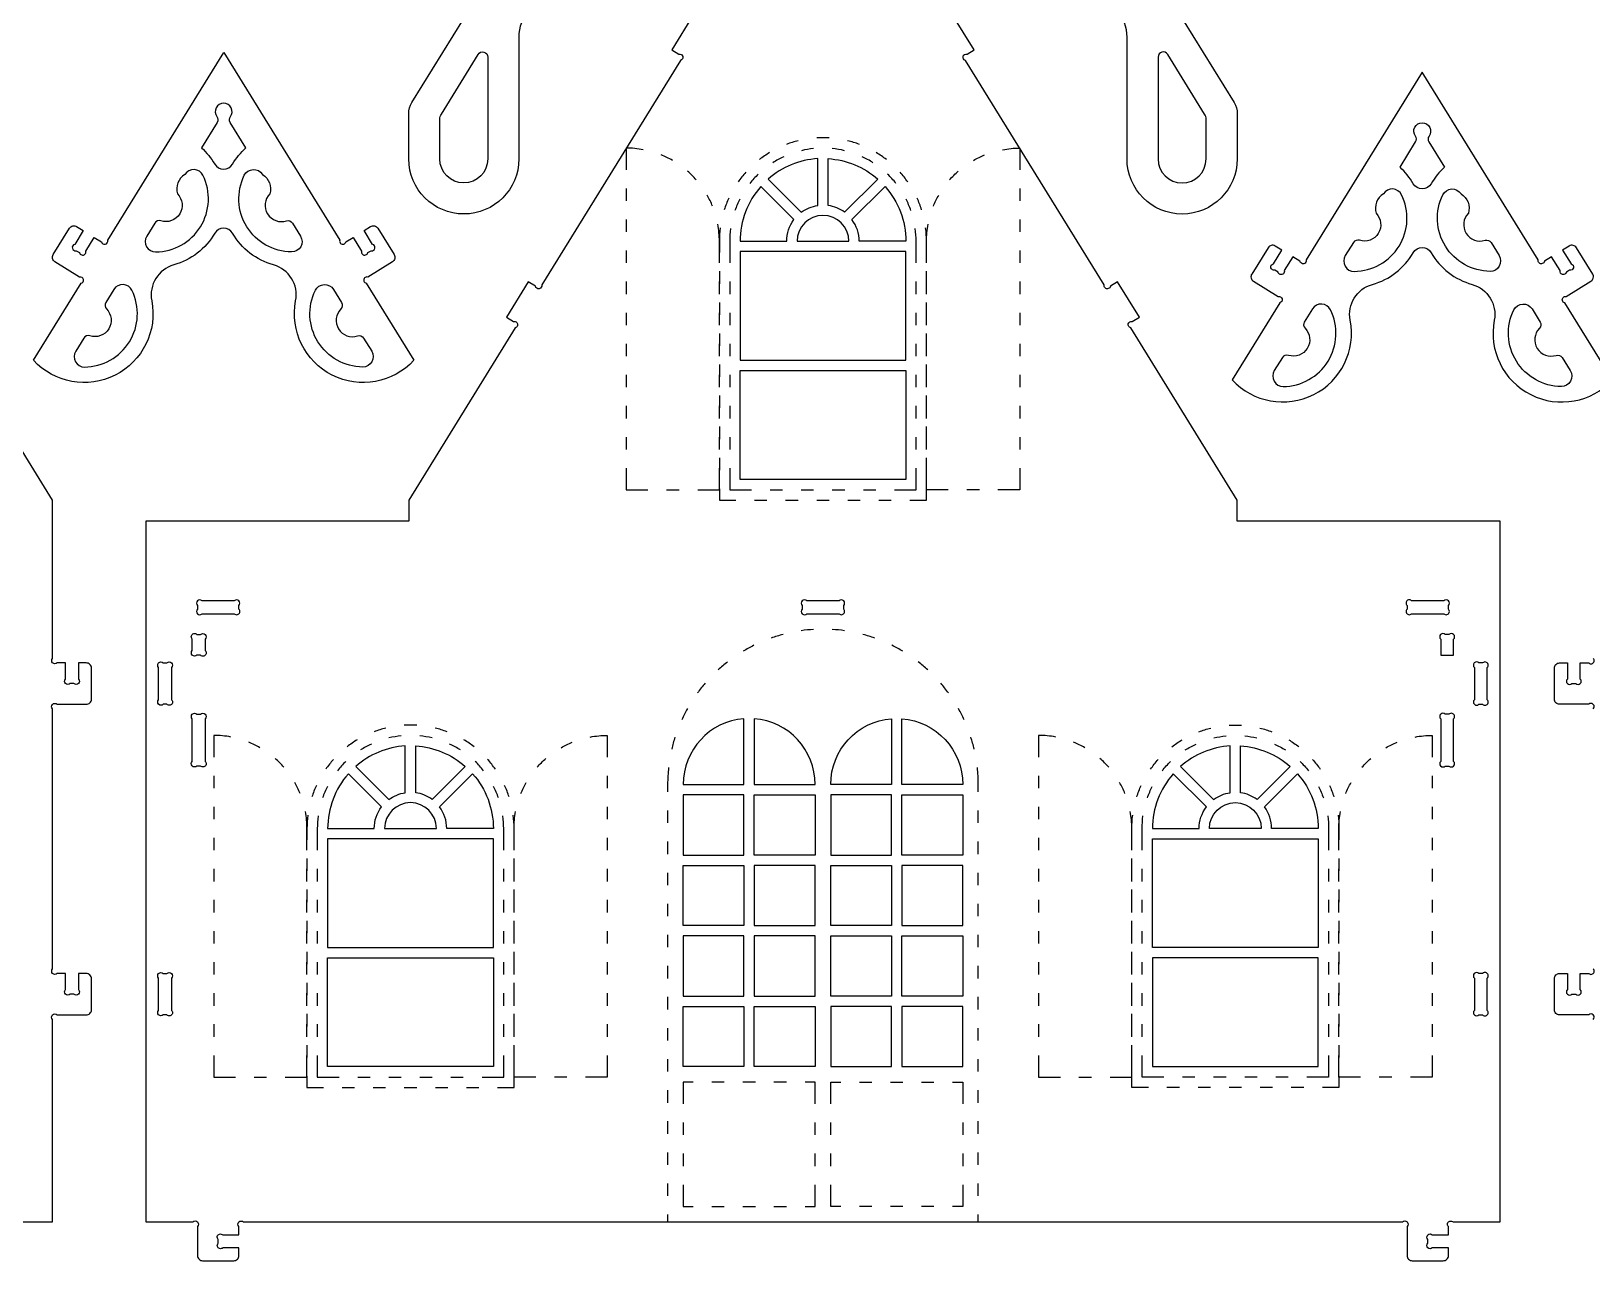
# Model space of a CAD drawing. Extents: x 3760.4 to 3807.8, y 1443.9 to 1474.5.
# Drawn here: x 3769.1 to 3784.17, y 1443.95 to 1455.83 of the extents above; entities that cross this region are included whole.
import ezdxf

# ---------------------------------------------------------------- set-up
doc = ezdxf.new("R2010")
doc.units = 0
doc.header["$MEASUREMENT"] = 0
doc.layers.add('LAYER1', color=18, linetype='CONTINUOUS')

msp = doc.modelspace()

# ---------------------------------------------------------------- linework, layer by layer
at = {"layer": 'LAYER1'}
for points in [[(3774.137, 1456.162, 0.364346), (3773.806, 1455.768), (3773.806, 1454.591, -1), (3772.743, 1454.591), (3772.743, 1455.029, -0.139213), (3772.772, 1455.135), (3773.77, 1456.75, 1)], [(3779.715, 1456.75), (3780.713, 1455.135, -0.139213), (3780.743, 1455.029), (3780.743, 1454.591, -1), (3779.679, 1454.591), (3779.679, 1455.768, 0.364346), (3779.348, 1456.162, -0.419429)], [(3775.493, 1455.987), (3775.283, 1455.646), (3775.352, 1455.604, -1), (3775.366, 1455.543), (3774.027, 1453.375, -1), (3773.966, 1453.361), (3773.897, 1453.403), (3773.687, 1453.063), (3773.756, 1453.021, -1), (3773.77, 1452.96), (3772.743, 1451.296), (3772.743, 1451.093), (3770.203, 1451.093), (3770.203, 1444.323), (3770.658, 1444.323, -1), (3770.703, 1444.278), (3770.703, 1443.998, 0.414214), (3770.753, 1443.948), (3771.053, 1443.948, 0.414214), (3771.103, 1443.998), (3771.103, 1444.073), (3770.947, 1444.073, -1), (3770.903, 1444.117), (3770.903, 1444.153, -1), (3770.947, 1444.198), (3771.103, 1444.198), (3771.103, 1444.278, -1), (3771.147, 1444.323), (3782.338, 1444.323, -1), (3782.383, 1444.278), (3782.383, 1443.998, 0.414214), (3782.433, 1443.948), (3782.733, 1443.948, 0.414214), (3782.783, 1443.998), (3782.783, 1444.073), (3782.627, 1444.073, -1), (3782.583, 1444.117), (3782.583, 1444.153, -1), (3782.627, 1444.198), (3782.783, 1444.198), (3782.783, 1444.278, -1), (3782.827, 1444.323), (3783.283, 1444.323), (3783.283, 1451.093), (3780.743, 1451.093), (3780.743, 1451.296), (3779.715, 1452.96, -1), (3779.729, 1453.021), (3779.798, 1453.063), (3779.588, 1453.403), (3779.519, 1453.361, -1), (3779.458, 1453.375), (3778.119, 1455.543, -1), (3778.134, 1455.604), (3778.202, 1455.646), (3777.992, 1455.987)], [(3775.008, 1454.68, 0.046286), (3774.843, 1454.696), (3774.843, 1454.487)], [(3776.505, 1454.767, 0.030028), (3776.39, 1454.732)], [(3776.653, 1454.691, 0.033367), (3776.534, 1454.671)], [(3776.803, 1454.794, 0.030028), (3776.683, 1454.794)], [(3776.951, 1454.671, 0.033367), (3776.832, 1454.691)], [(3777.095, 1454.732, 0.030028), (3776.98, 1454.767)], [(3778.477, 1454.68, -0.046286), (3778.643, 1454.696), (3778.643, 1454.487)], [(3775.289, 1454.577, 0.033367), (3775.181, 1454.63)], [(3776.228, 1454.653, 0.030028), (3776.129, 1454.585)], [(3776.364, 1454.612, 0.033367), (3776.259, 1454.555)], [(3777.226, 1454.555, 0.033367), (3777.121, 1454.612)], [(3777.356, 1454.585, 0.030028), (3777.257, 1454.653)], [(3778.197, 1454.577, -0.033367), (3778.304, 1454.63)], [(3775.52, 1454.388, 0.033367), (3775.435, 1454.473)], [(3775.998, 1454.463, 0.030028), (3775.923, 1454.369)], [(3776.118, 1454.444, 0.033367), (3776.037, 1454.355)], [(3777.448, 1454.355, 0.033367), (3777.367, 1454.444)], [(3777.562, 1454.369, 0.030028), (3777.488, 1454.463)], [(3777.965, 1454.388, -0.033367), (3778.05, 1454.473)], [(3775.677, 1454.134, 0.033367), (3775.624, 1454.242)], [(3777.809, 1454.134, -0.033367), (3777.861, 1454.242)], [(3775.834, 1454.213, 0.030028), (3775.79, 1454.101)], [(3775.94, 1454.203, 0.033367), (3775.893, 1454.093)], [(3777.592, 1454.093, 0.033367), (3777.545, 1454.203)], [(3777.695, 1454.101, 0.030028), (3777.652, 1454.213)], [(3775.743, 1453.586), (3775.743, 1453.796, 0.046286), (3775.727, 1453.961)], [(3775.751, 1453.925, 0.03248), (3775.743, 1453.796)], [(3775.851, 1453.918, 0.03415), (3775.843, 1453.796)], [(3777.643, 1453.586), (3777.643, 1453.796, 0.03415), (3777.634, 1453.918)], [(3777.743, 1453.686), (3777.743, 1453.796, 0.03248), (3777.734, 1453.925)], [(3777.743, 1453.586), (3777.743, 1453.796, -0.046286), (3777.758, 1453.961)], [(3768.848, 1444.323), (3769.304, 1444.323), (3769.304, 1446.278, -1), (3769.348, 1446.323), (3769.629, 1446.323, 0.414214), (3769.679, 1446.373), (3769.679, 1446.673, 0.414214), (3769.629, 1446.723), (3769.554, 1446.723), (3769.554, 1446.567, -1), (3769.51, 1446.523), (3769.473, 1446.523, -1), (3769.429, 1446.567), (3769.429, 1446.723), (3769.348, 1446.723, -1), (3769.304, 1446.767), (3769.304, 1449.278, -1), (3769.348, 1449.323), (3769.629, 1449.323, 0.414214), (3769.679, 1449.373), (3769.679, 1449.673, 0.414214), (3769.629, 1449.723), (3769.554, 1449.723), (3769.554, 1449.567, -1), (3769.51, 1449.523), (3769.473, 1449.523, -1), (3769.429, 1449.567), (3769.429, 1449.723), (3769.348, 1449.723, -1), (3769.304, 1449.767), (3769.304, 1451.296), (3768.276, 1452.96, -1)], [(3776.357, 1449.998, 0.020015), (3776.242, 1449.963)], [(3776.653, 1450.046, 0.020015), (3776.533, 1450.034)], [(3776.952, 1450.034, 0.020015), (3776.833, 1450.046)], [(3777.243, 1449.963, 0.020015), (3777.128, 1449.998)], [(3776.076, 1449.893, 0.020015), (3775.971, 1449.835)], [(3777.514, 1449.835, 0.020015), (3777.409, 1449.893)], [(3775.822, 1449.733, 0.020015), (3775.731, 1449.656)], [(3777.755, 1449.656, 0.020015), (3777.663, 1449.733)], [(3784.181, 1449.278, 1), (3784.137, 1449.323), (3783.856, 1449.323, -0.414214), (3783.806, 1449.373), (3783.806, 1449.673, -0.414214), (3783.856, 1449.723), (3783.931, 1449.723), (3783.931, 1449.567, 1), (3783.975, 1449.523), (3784.012, 1449.523, 1), (3784.056, 1449.567), (3784.056, 1449.723), (3784.137, 1449.723, 1), (3784.181, 1449.767)], [(3775.605, 1449.527, 0.020015), (3775.531, 1449.433)], [(3777.954, 1449.433, 0.020015), (3777.88, 1449.527)], [(3775.434, 1449.281, 0.020015), (3775.379, 1449.174)], [(3778.106, 1449.174, 0.020015), (3778.052, 1449.281)], [(3772.522, 1449.094, 0.030028), (3772.408, 1449.058)], [(3772.82, 1449.121, 0.030028), (3772.7, 1449.121)], [(3773.113, 1449.058, 0.030028), (3772.998, 1449.094)], [(3780.373, 1449.058, -0.030028), (3780.487, 1449.094)], [(3780.665, 1449.121, -0.030028), (3780.785, 1449.121)], [(3780.963, 1449.094, -0.030028), (3781.078, 1449.058)], [(3771.026, 1449.007, 0.046286), (3770.86, 1449.023), (3770.86, 1448.814)], [(3771.306, 1448.904, 0.033367), (3771.198, 1448.957)], [(3772.246, 1448.98, 0.030028), (3772.147, 1448.912)], [(3772.67, 1449.018, 0.033367), (3772.552, 1448.998)], [(3772.968, 1448.998, 0.033367), (3772.85, 1449.018)], [(3773.374, 1448.912, 0.030028), (3773.275, 1448.98)], [(3774.214, 1448.904, -0.033367), (3774.322, 1448.957)], [(3774.495, 1449.007, -0.046286), (3774.66, 1449.023), (3774.66, 1448.814)], [(3775.314, 1449.006, 0.020015), (3775.282, 1448.891)], [(3778.203, 1448.891, 0.020015), (3778.171, 1449.006)], [(3778.991, 1449.007, 0.046286), (3778.825, 1449.023), (3778.825, 1448.814)], [(3779.271, 1448.904, 0.033367), (3779.163, 1448.957)], [(3780.112, 1448.912, -0.030028), (3780.211, 1448.98)], [(3780.517, 1448.998, -0.033367), (3780.635, 1449.018)], [(3780.815, 1449.018, -0.033367), (3780.933, 1448.998)], [(3781.24, 1448.98, -0.030028), (3781.339, 1448.912)], [(3782.179, 1448.904, -0.033367), (3782.287, 1448.957)], [(3782.46, 1449.007, -0.046286), (3782.625, 1449.023), (3782.625, 1448.814)], [(3771.538, 1448.715, 0.033367), (3771.453, 1448.8)], [(3772.015, 1448.79, 0.030028), (3771.941, 1448.696)], [(3772.382, 1448.939, 0.033367), (3772.277, 1448.882)], [(3773.244, 1448.882, 0.033367), (3773.138, 1448.939)], [(3773.58, 1448.696, 0.030028), (3773.505, 1448.79)], [(3773.983, 1448.715, -0.033367), (3774.068, 1448.8)], [(3779.502, 1448.715, 0.033367), (3779.418, 1448.8)], [(3779.906, 1448.696, -0.030028), (3779.98, 1448.79)], [(3780.242, 1448.882, -0.033367), (3780.347, 1448.939)], [(3781.103, 1448.939, -0.033367), (3781.208, 1448.882)], [(3781.47, 1448.79, -0.030028), (3781.545, 1448.696)], [(3781.948, 1448.715, -0.033367), (3782.033, 1448.8)], [(3772.135, 1448.771, 0.033367), (3772.055, 1448.682)], [(3773.465, 1448.682, 0.033367), (3773.385, 1448.771)], [(3775.252, 1448.713, 0.027472), (3775.243, 1448.549), (3775.243, 1448.477)], [(3778.243, 1448.477), (3778.243, 1448.549, 0.027472), (3778.234, 1448.713)], [(3780.02, 1448.682, -0.033367), (3780.1, 1448.771)], [(3781.35, 1448.771, -0.033367), (3781.43, 1448.682)], [(3771.694, 1448.461, 0.033367), (3771.642, 1448.569)], [(3771.851, 1448.54, 0.030028), (3771.808, 1448.428)], [(3771.958, 1448.53, 0.033367), (3771.911, 1448.42)], [(3773.61, 1448.42, 0.033367), (3773.562, 1448.53)], [(3773.712, 1448.428, 0.030028), (3773.669, 1448.54)], [(3773.826, 1448.461, -0.033367), (3773.878, 1448.569)], [(3779.659, 1448.461, 0.033367), (3779.607, 1448.569)], [(3779.773, 1448.428, -0.030028), (3779.816, 1448.54)], [(3779.876, 1448.42, -0.033367), (3779.923, 1448.53)], [(3781.527, 1448.53, -0.033367), (3781.575, 1448.42)], [(3781.634, 1448.54, -0.030028), (3781.677, 1448.428)], [(3781.791, 1448.461, -0.033367), (3781.843, 1448.569)], [(3771.76, 1447.913), (3771.76, 1448.123, 0.046286), (3771.745, 1448.288)], [(3771.769, 1448.252, 0.03248), (3771.76, 1448.123)], [(3771.868, 1448.245, 0.03415), (3771.86, 1448.123)], [(3773.66, 1447.913), (3773.66, 1448.123, 0.03415), (3773.652, 1448.245)], [(3773.76, 1448.013), (3773.76, 1448.123, 0.03248), (3773.752, 1448.252)], [(3773.76, 1447.913), (3773.76, 1448.123, -0.046286), (3773.775, 1448.288)], [(3779.725, 1447.913), (3779.725, 1448.123, 0.046286), (3779.71, 1448.288)], [(3779.725, 1448.013), (3779.725, 1448.123, -0.03248), (3779.734, 1448.252)], [(3779.825, 1447.913), (3779.825, 1448.123, -0.03415), (3779.833, 1448.245)], [(3781.617, 1448.245, -0.03415), (3781.625, 1448.123)], [(3781.717, 1448.252, -0.03248), (3781.725, 1448.123)], [(3781.725, 1447.913), (3781.725, 1448.123, -0.046286), (3781.74, 1448.288)], [(3784.181, 1446.278, 1), (3784.137, 1446.323), (3783.856, 1446.323, -0.414214), (3783.806, 1446.373), (3783.806, 1446.673, -0.414214), (3783.856, 1446.723), (3783.931, 1446.723), (3783.931, 1446.567, 1), (3783.975, 1446.523), (3784.012, 1446.523, 1), (3784.056, 1446.567), (3784.056, 1446.723), (3784.137, 1446.723, 1), (3784.181, 1446.767)]]:
    msp.add_lwpolyline(points, format="xyb", dxfattribs=at)
for points in [[(3770.869, 1453.873, -0.195222), (3770.474, 1453.567, 0.390324), (3770.261, 1453.222, -0.755832), (3769.12, 1452.646), (3769.579, 1453.39, 1), (3769.565, 1453.45), (3769.326, 1453.598, -0.414214), (3769.309, 1453.667), (3769.467, 1453.922, -0.414214), (3769.536, 1453.938), (3769.6, 1453.899), (3769.518, 1453.766, 1), (3769.532, 1453.705), (3769.563, 1453.686, 1), (3769.624, 1453.701), (3769.706, 1453.833), (3769.775, 1453.791, 1), (3769.836, 1453.805), (3770.956, 1455.618), (3772.076, 1453.805, 1), (3772.136, 1453.791), (3772.205, 1453.833), (3772.287, 1453.701, 1), (3772.348, 1453.686), (3772.379, 1453.705, 1), (3772.393, 1453.766), (3772.312, 1453.899), (3772.375, 1453.938, -0.414214), (3772.444, 1453.922), (3772.602, 1453.667, -0.414214), (3772.586, 1453.598), (3772.347, 1453.45, 1), (3772.332, 1453.39), (3772.792, 1452.646, -0.755832), (3771.651, 1453.222, 0.390324), (3771.437, 1453.567, -0.195222), (3771.042, 1453.873, 0.575498)], [(3773.043, 1454.591), (3773.043, 1454.973, -0.139213), (3773.058, 1455.025), (3773.413, 1455.601, -0.755599), (3773.506, 1455.575), (3773.506, 1454.591, -1)], [(3780.443, 1454.591), (3780.443, 1454.973, 0.139213), (3780.428, 1455.025), (3780.072, 1455.601, 0.755599), (3779.979, 1455.575), (3779.979, 1454.591, 1)], [(3782.616, 1453.685, 0.195222), (3783.011, 1453.379, -0.390324), (3783.225, 1453.033, 0.755832), (3784.366, 1452.458), (3783.906, 1453.201, -1), (3783.921, 1453.262), (3784.159, 1453.41, 0.414214), (3784.176, 1453.479), (3784.018, 1453.734, 0.414214), (3783.949, 1453.75), (3783.885, 1453.711), (3783.967, 1453.578, -1), (3783.953, 1453.517), (3783.922, 1453.498, -1), (3783.861, 1453.513), (3783.779, 1453.645), (3783.71, 1453.603, -1), (3783.649, 1453.617), (3782.53, 1455.43), (3781.41, 1453.617, -1), (3781.349, 1453.603), (3781.28, 1453.645), (3781.198, 1453.513, -1), (3781.137, 1453.498), (3781.106, 1453.517, -1), (3781.092, 1453.578), (3781.174, 1453.711), (3781.11, 1453.75, 0.414214), (3781.041, 1453.734), (3780.883, 1453.479, 0.414214), (3780.9, 1453.41), (3781.138, 1453.262, -1), (3781.153, 1453.201), (3780.694, 1452.458, 0.755832), (3781.834, 1453.033, -0.390324), (3782.048, 1453.379, 0.195222), (3782.443, 1453.685, -0.575498)], [(3770.869, 1454.541, 0.575498), (3771.042, 1454.541, -0.077363), (3771.171, 1454.699), (3771.019, 1454.944, -0.303894), (3771.021, 1455, 0.612281), (3770.956, 1455.129, 0.612281), (3770.89, 1455, -0.303894), (3770.892, 1454.944), (3770.741, 1454.699, -0.077363)], [(3782.616, 1454.352, -0.575498), (3782.443, 1454.352, 0.077363), (3782.315, 1454.511), (3782.466, 1454.756, 0.303894), (3782.464, 1454.812, -0.612281), (3782.53, 1454.941, -0.612281), (3782.595, 1454.812, 0.303894), (3782.593, 1454.756), (3782.745, 1454.511, 0.077363)], [(3776.213, 1454.396), (3776.533, 1454.076, -0.125326), (3776.693, 1454.142), (3776.693, 1454.594, 0.166595)], [(3776.793, 1454.594, -0.166595), (3777.272, 1454.396), (3776.952, 1454.076, 0.125326), (3776.793, 1454.142)], [(3770.213, 1453.845, 0.589932), (3770.299, 1453.693, 0.55259), (3770.756, 1454.433, 0.589932), (3770.582, 1454.442, 0.344768), (3770.51, 1454.254, -0.782555), (3770.349, 1453.993, 0.344768), (3770.291, 1453.972)], [(3771.698, 1453.845, -0.589932), (3771.612, 1453.693, -0.55259), (3771.155, 1454.433, -0.589932), (3771.33, 1454.442, -0.344768), (3771.401, 1454.254, 0.782555), (3771.562, 1453.993, -0.344768), (3771.62, 1453.972)], [(3776.143, 1454.325, 0.182708), (3775.943, 1453.796), (3776.393, 1453.796, -0.161906), (3776.462, 1454.005)], [(3777.343, 1454.325, -0.182708), (3777.543, 1453.796), (3777.093, 1453.796, 0.161906), (3777.023, 1454.005)], [(3781.787, 1453.657, 0.589932), (3781.873, 1453.505, 0.55259), (3782.33, 1454.245, 0.589932), (3782.156, 1454.254, 0.344768), (3782.084, 1454.066, -0.782555), (3781.923, 1453.805, 0.344768), (3781.865, 1453.784)], [(3783.272, 1453.657, -0.589932), (3783.186, 1453.505, -0.55259), (3782.729, 1454.245, -0.589932), (3782.904, 1454.254, -0.344768), (3782.975, 1454.066, 0.782555), (3783.136, 1453.805, -0.344768), (3783.194, 1453.784)], [(3776.993, 1453.796, 1), (3776.493, 1453.796)], [(3769.605, 1452.86), (3769.527, 1452.734, 0.589932), (3769.612, 1452.581, 0.55259), (3770.07, 1453.322, 0.589932), (3769.895, 1453.331), (3769.817, 1453.204, 0.344768), (3769.824, 1453.143, -0.782555), (3769.663, 1452.882, 0.344768)], [(3772.306, 1452.86), (3772.385, 1452.734, -0.589932), (3772.299, 1452.581, -0.55259), (3771.841, 1453.322, -0.589932), (3772.016, 1453.331), (3772.094, 1453.204, -0.344768), (3772.087, 1453.143, 0.782555), (3772.249, 1452.882, -0.344768)], [(3781.179, 1452.672), (3781.101, 1452.546, 0.589932), (3781.186, 1452.393, 0.55259), (3781.644, 1453.134, 0.589932), (3781.469, 1453.142), (3781.391, 1453.016, 0.344768), (3781.398, 1452.955, -0.782555), (3781.237, 1452.694, 0.344768)], [(3783.88, 1452.672), (3783.959, 1452.546, -0.589932), (3783.873, 1452.393, -0.55259), (3783.415, 1453.134, -0.589932), (3783.59, 1453.142), (3783.668, 1453.016, -0.344768), (3783.661, 1452.955, 0.782555), (3783.823, 1452.694, -0.344768)], [(3770.747, 1450.198), (3771.058, 1450.198, 1), (3771.103, 1450.242), (3771.103, 1450.278, 1), (3771.058, 1450.323), (3770.747, 1450.323, 1), (3770.703, 1450.278), (3770.703, 1450.242, 1)], [(3776.587, 1450.198), (3776.898, 1450.198, 1), (3776.943, 1450.242), (3776.943, 1450.278, 1), (3776.898, 1450.323), (3776.587, 1450.323, 1), (3776.543, 1450.278), (3776.543, 1450.242, 1)], [(3782.383, 1450.278), (3782.383, 1450.242, 1), (3782.427, 1450.198), (3782.738, 1450.198, 1), (3782.783, 1450.242), (3782.783, 1450.278, 1), (3782.738, 1450.323), (3782.427, 1450.323, 1)], [(3770.778, 1449.953), (3770.778, 1449.842, -1), (3770.733, 1449.798), (3770.697, 1449.798, -1), (3770.653, 1449.842), (3770.653, 1449.953, -1), (3770.697, 1449.998), (3770.733, 1449.998, -1)], [(3782.833, 1449.798), (3782.833, 1449.953, 1), (3782.788, 1449.998), (3782.752, 1449.998, 1), (3782.708, 1449.953), (3782.708, 1449.798)], [(3770.453, 1449.678), (3770.453, 1449.367, -1), (3770.408, 1449.323), (3770.372, 1449.323, -1), (3770.328, 1449.367), (3770.328, 1449.678, -1), (3770.372, 1449.723), (3770.408, 1449.723, -1)], [(3783.033, 1449.678), (3783.033, 1449.367, 1), (3783.077, 1449.323), (3783.113, 1449.323, 1), (3783.158, 1449.367), (3783.158, 1449.678, 1), (3783.113, 1449.723), (3783.077, 1449.723, 1)], [(3770.778, 1449.183), (3770.778, 1448.772, -1), (3770.733, 1448.727), (3770.697, 1448.727, -1), (3770.653, 1448.772), (3770.653, 1449.183, -1), (3770.697, 1449.227), (3770.733, 1449.227, -1)], [(3775.98, 1448.549), (3775.98, 1449.184, 0.3914), (3775.393, 1448.549)], [(3776.08, 1448.549), (3776.668, 1448.549, 0.3914), (3776.08, 1449.184)], [(3777.405, 1448.549), (3776.818, 1448.549, -0.3914), (3777.405, 1449.184)], [(3777.505, 1448.549), (3777.505, 1449.184, -0.3914), (3778.093, 1448.549)], [(3782.708, 1449.183), (3782.708, 1448.772, 1), (3782.752, 1448.727), (3782.788, 1448.727, 1), (3782.833, 1448.772), (3782.833, 1449.183, 1), (3782.788, 1449.227), (3782.752, 1449.227, 1)], [(3772.231, 1448.723), (3772.551, 1448.403, -0.125326), (3772.71, 1448.469), (3772.71, 1448.921, 0.166595)], [(3772.81, 1448.921, -0.166595), (3773.289, 1448.723), (3772.97, 1448.403, 0.125326), (3772.81, 1448.469)], [(3780.675, 1448.921, 0.166595), (3780.196, 1448.723), (3780.515, 1448.403, -0.125326), (3780.675, 1448.469)], [(3781.254, 1448.723), (3780.935, 1448.403, 0.125326), (3780.775, 1448.469), (3780.775, 1448.921, -0.166595)], [(3772.16, 1448.652, 0.182708), (3771.96, 1448.123), (3772.41, 1448.123, -0.161906), (3772.48, 1448.332)], [(3773.36, 1448.652, -0.182708), (3773.56, 1448.123), (3773.11, 1448.123, 0.161906), (3773.04, 1448.332)], [(3780.125, 1448.652, 0.182708), (3779.925, 1448.123), (3780.375, 1448.123, -0.161906), (3780.445, 1448.332)], [(3781.325, 1448.652, -0.182708), (3781.525, 1448.123), (3781.075, 1448.123, 0.161906), (3781.005, 1448.332)], [(3773.01, 1448.123, 1), (3772.51, 1448.123)], [(3780.475, 1448.123, -1), (3780.975, 1448.123)], [(3770.453, 1446.678), (3770.453, 1446.367, -1), (3770.408, 1446.323), (3770.372, 1446.323, -1), (3770.328, 1446.367), (3770.328, 1446.678, -1), (3770.372, 1446.723), (3770.408, 1446.723, -1)], [(3783.033, 1446.678), (3783.033, 1446.367, 1), (3783.077, 1446.323), (3783.113, 1446.323, 1), (3783.158, 1446.367), (3783.158, 1446.678, 1), (3783.113, 1446.723), (3783.077, 1446.723, 1)]]:
    msp.add_lwpolyline(points, format="xyb", close=True, dxfattribs=at)
for points in [[(3774.843, 1454.307), (3774.843, 1454.186)], [(3778.643, 1454.307), (3778.643, 1454.186)], [(3774.843, 1454.006), (3774.843, 1453.886)], [(3778.643, 1454.006), (3778.643, 1453.886)], [(3775.743, 1453.796), (3775.743, 1453.686)], [(3775.843, 1453.796), (3775.843, 1453.586)], [(3774.843, 1453.706), (3774.843, 1453.586)], [(3778.643, 1453.706), (3778.643, 1453.586)], [(3775.743, 1453.506), (3775.743, 1453.386)], [(3777.743, 1453.386), (3777.743, 1453.506)], [(3774.843, 1453.406), (3774.843, 1453.286)], [(3775.743, 1453.286), (3775.743, 1453.406)], [(3775.843, 1453.406), (3775.843, 1453.286)], [(3777.643, 1453.286), (3777.643, 1453.406)], [(3777.743, 1453.286), (3777.743, 1453.406)], [(3778.643, 1453.406), (3778.643, 1453.286)], [(3775.743, 1453.206), (3775.743, 1453.086)], [(3777.743, 1453.086), (3777.743, 1453.206)], [(3774.843, 1453.106), (3774.843, 1452.986)], [(3775.743, 1452.986), (3775.743, 1453.106)], [(3775.843, 1453.106), (3775.843, 1452.986)], [(3777.643, 1452.986), (3777.643, 1453.106)], [(3777.743, 1452.986), (3777.743, 1453.106)], [(3778.643, 1453.106), (3778.643, 1452.986)], [(3775.743, 1452.906), (3775.743, 1452.786)], [(3777.743, 1452.786), (3777.743, 1452.906)], [(3774.843, 1452.806), (3774.843, 1452.686)], [(3775.743, 1452.686), (3775.743, 1452.806)], [(3775.843, 1452.806), (3775.843, 1452.686)], [(3777.643, 1452.686), (3777.643, 1452.806)], [(3777.743, 1452.686), (3777.743, 1452.806)], [(3778.643, 1452.806), (3778.643, 1452.686)], [(3775.743, 1452.606), (3775.743, 1452.486)], [(3777.743, 1452.486), (3777.743, 1452.606)], [(3774.843, 1452.505), (3774.843, 1452.385)], [(3775.743, 1452.386), (3775.743, 1452.506)], [(3775.843, 1452.506), (3775.843, 1452.386)], [(3777.643, 1452.386), (3777.643, 1452.506)], [(3777.743, 1452.386), (3777.743, 1452.506)], [(3778.643, 1452.505), (3778.643, 1452.385)], [(3775.743, 1452.306), (3775.743, 1452.186)], [(3777.743, 1452.186), (3777.743, 1452.306)], [(3774.843, 1452.205), (3774.843, 1452.085)], [(3775.743, 1452.085), (3775.743, 1452.205)], [(3775.843, 1452.205), (3775.843, 1452.085)], [(3777.643, 1452.085), (3777.643, 1452.205)], [(3777.743, 1452.085), (3777.743, 1452.205)], [(3778.643, 1452.205), (3778.643, 1452.085)], [(3775.743, 1452.005), (3775.743, 1451.885)], [(3777.743, 1451.885), (3777.743, 1452.005)], [(3774.843, 1451.905), (3774.843, 1451.785)], [(3775.743, 1451.785), (3775.743, 1451.905)], [(3775.843, 1451.905), (3775.843, 1451.785)], [(3777.643, 1451.785), (3777.643, 1451.905)], [(3777.743, 1451.785), (3777.743, 1451.905)], [(3778.643, 1451.905), (3778.643, 1451.785)], [(3775.743, 1451.705), (3775.743, 1451.585)], [(3777.743, 1451.585), (3777.743, 1451.705)], [(3774.843, 1451.605), (3774.843, 1451.396)], [(3775.533, 1451.396), (3775.743, 1451.396), (3775.743, 1451.605)], [(3775.843, 1451.605), (3775.843, 1451.396), (3776.052, 1451.396)], [(3777.433, 1451.396), (3777.643, 1451.396), (3777.643, 1451.605)], [(3777.952, 1451.396), (3777.743, 1451.396), (3777.743, 1451.605)], [(3778.643, 1451.605), (3778.643, 1451.396)], [(3774.843, 1451.396), (3775.052, 1451.396)], [(3775.233, 1451.396), (3775.353, 1451.396)], [(3775.743, 1451.405), (3775.743, 1451.296), (3775.902, 1451.296)], [(3776.232, 1451.396), (3776.352, 1451.396)], [(3776.532, 1451.396), (3776.653, 1451.396)], [(3776.833, 1451.396), (3776.953, 1451.396)], [(3777.133, 1451.396), (3777.253, 1451.396)], [(3777.583, 1451.296), (3777.743, 1451.296), (3777.743, 1451.405)], [(3778.253, 1451.396), (3778.133, 1451.396)], [(3778.643, 1451.396), (3778.433, 1451.396)], [(3776.082, 1451.296), (3776.202, 1451.296)], [(3776.382, 1451.296), (3776.502, 1451.296)], [(3776.683, 1451.296), (3776.803, 1451.296)], [(3776.983, 1451.296), (3777.103, 1451.296)], [(3777.283, 1451.296), (3777.403, 1451.296)], [(3770.86, 1448.633), (3770.86, 1448.513)], [(3774.66, 1448.633), (3774.66, 1448.513)], [(3778.825, 1448.633), (3778.825, 1448.513)], [(3782.625, 1448.633), (3782.625, 1448.513)], [(3770.86, 1448.333), (3770.86, 1448.213)], [(3774.66, 1448.333), (3774.66, 1448.213)], [(3775.243, 1448.297), (3775.243, 1448.177)], [(3778.243, 1448.177), (3778.243, 1448.297)], [(3778.825, 1448.333), (3778.825, 1448.213)], [(3782.625, 1448.333), (3782.625, 1448.213)], [(3771.76, 1448.123), (3771.76, 1448.013)], [(3771.86, 1448.123), (3771.86, 1447.913)], [(3781.625, 1448.123), (3781.625, 1447.913)], [(3781.725, 1448.123), (3781.725, 1448.013)], [(3770.86, 1448.033), (3770.86, 1447.913)], [(3774.66, 1448.033), (3774.66, 1447.913)], [(3775.243, 1447.997), (3775.243, 1447.877)], [(3778.243, 1447.877), (3778.243, 1447.997)], [(3778.825, 1448.033), (3778.825, 1447.913)], [(3782.625, 1448.033), (3782.625, 1447.913)], [(3771.76, 1447.833), (3771.76, 1447.713)], [(3773.76, 1447.713), (3773.76, 1447.833)], [(3779.725, 1447.713), (3779.725, 1447.833)], [(3781.725, 1447.833), (3781.725, 1447.713)], [(3770.86, 1447.733), (3770.86, 1447.613)], [(3771.76, 1447.613), (3771.76, 1447.733)], [(3771.86, 1447.733), (3771.86, 1447.613)], [(3773.66, 1447.613), (3773.66, 1447.733)], [(3773.76, 1447.613), (3773.76, 1447.733)], [(3774.66, 1447.733), (3774.66, 1447.613)], [(3775.243, 1447.696), (3775.243, 1447.576)], [(3778.243, 1447.576), (3778.243, 1447.696)], [(3778.825, 1447.733), (3778.825, 1447.613)], [(3779.725, 1447.613), (3779.725, 1447.733)], [(3779.825, 1447.613), (3779.825, 1447.733)], [(3781.625, 1447.733), (3781.625, 1447.613)], [(3781.725, 1447.613), (3781.725, 1447.733)], [(3782.625, 1447.733), (3782.625, 1447.613)], [(3771.76, 1447.533), (3771.76, 1447.413)], [(3771.76, 1447.313), (3771.76, 1447.433)], [(3771.86, 1447.433), (3771.86, 1447.313)], [(3773.66, 1447.313), (3773.66, 1447.433)], [(3773.76, 1447.413), (3773.76, 1447.533)], [(3773.76, 1447.313), (3773.76, 1447.433)], [(3779.725, 1447.413), (3779.725, 1447.533)], [(3779.725, 1447.313), (3779.725, 1447.433)], [(3779.825, 1447.313), (3779.825, 1447.433)], [(3781.625, 1447.433), (3781.625, 1447.313)], [(3781.725, 1447.533), (3781.725, 1447.413)], [(3781.725, 1447.313), (3781.725, 1447.433)], [(3770.86, 1447.433), (3770.86, 1447.313)], [(3774.66, 1447.433), (3774.66, 1447.313)], [(3775.243, 1447.396), (3775.243, 1447.276)], [(3778.243, 1447.276), (3778.243, 1447.396)], [(3778.825, 1447.433), (3778.825, 1447.313)], [(3782.625, 1447.433), (3782.625, 1447.313)], [(3770.86, 1447.132), (3770.86, 1447.012)], [(3771.76, 1447.233), (3771.76, 1447.113)], [(3771.76, 1447.013), (3771.76, 1447.133)], [(3771.86, 1447.133), (3771.86, 1447.013)], [(3773.66, 1447.013), (3773.66, 1447.133)], [(3773.76, 1447.113), (3773.76, 1447.233)], [(3773.76, 1447.013), (3773.76, 1447.133)], [(3774.66, 1447.132), (3774.66, 1447.012)], [(3778.825, 1447.132), (3778.825, 1447.012)], [(3779.725, 1447.113), (3779.725, 1447.233)], [(3779.725, 1447.013), (3779.725, 1447.133)], [(3779.825, 1447.013), (3779.825, 1447.133)], [(3781.625, 1447.133), (3781.625, 1447.013)], [(3781.725, 1447.233), (3781.725, 1447.113)], [(3781.725, 1447.013), (3781.725, 1447.133)], [(3782.625, 1447.132), (3782.625, 1447.012)], [(3775.243, 1447.096), (3775.243, 1446.976)], [(3778.243, 1446.976), (3778.243, 1447.096)], [(3770.86, 1446.832), (3770.86, 1446.712)], [(3771.76, 1446.933), (3771.76, 1446.813)], [(3771.76, 1446.712), (3771.76, 1446.833)], [(3771.86, 1446.833), (3771.86, 1446.712)], [(3773.66, 1446.712), (3773.66, 1446.833)], [(3773.76, 1446.813), (3773.76, 1446.933)], [(3773.76, 1446.712), (3773.76, 1446.833)], [(3774.66, 1446.832), (3774.66, 1446.712)], [(3778.825, 1446.832), (3778.825, 1446.712)], [(3779.725, 1446.813), (3779.725, 1446.933)], [(3779.725, 1446.712), (3779.725, 1446.833)], [(3779.825, 1446.712), (3779.825, 1446.833)], [(3781.625, 1446.833), (3781.625, 1446.712)], [(3781.725, 1446.933), (3781.725, 1446.813)], [(3781.725, 1446.712), (3781.725, 1446.833)], [(3782.625, 1446.832), (3782.625, 1446.712)], [(3775.243, 1446.796), (3775.243, 1446.676)], [(3778.243, 1446.676), (3778.243, 1446.796)], [(3770.86, 1446.532), (3770.86, 1446.412)], [(3771.76, 1446.632), (3771.76, 1446.512)], [(3771.76, 1446.412), (3771.76, 1446.532)], [(3771.86, 1446.532), (3771.86, 1446.412)], [(3773.66, 1446.412), (3773.66, 1446.532)], [(3773.76, 1446.512), (3773.76, 1446.632)], [(3773.76, 1446.412), (3773.76, 1446.532)], [(3774.66, 1446.532), (3774.66, 1446.412)], [(3778.825, 1446.532), (3778.825, 1446.412)], [(3779.725, 1446.512), (3779.725, 1446.632)], [(3779.725, 1446.412), (3779.725, 1446.532)], [(3779.825, 1446.412), (3779.825, 1446.532)], [(3781.625, 1446.532), (3781.625, 1446.412)], [(3781.725, 1446.632), (3781.725, 1446.512)], [(3781.725, 1446.412), (3781.725, 1446.532)], [(3782.625, 1446.532), (3782.625, 1446.412)], [(3775.243, 1446.496), (3775.243, 1446.376)], [(3778.243, 1446.376), (3778.243, 1446.496)], [(3770.86, 1446.232), (3770.86, 1446.112)], [(3771.76, 1446.332), (3771.76, 1446.212)], [(3771.76, 1446.112), (3771.76, 1446.232)], [(3771.86, 1446.232), (3771.86, 1446.112)], [(3773.66, 1446.112), (3773.66, 1446.232)], [(3773.76, 1446.212), (3773.76, 1446.332)], [(3773.76, 1446.112), (3773.76, 1446.232)], [(3774.66, 1446.232), (3774.66, 1446.112)], [(3778.825, 1446.232), (3778.825, 1446.112)], [(3779.725, 1446.212), (3779.725, 1446.332)], [(3779.725, 1446.112), (3779.725, 1446.232)], [(3779.825, 1446.112), (3779.825, 1446.232)], [(3781.625, 1446.232), (3781.625, 1446.112)], [(3781.725, 1446.332), (3781.725, 1446.212)], [(3781.725, 1446.112), (3781.725, 1446.232)], [(3782.625, 1446.232), (3782.625, 1446.112)], [(3775.243, 1446.195), (3775.243, 1446.075)], [(3778.243, 1446.075), (3778.243, 1446.195)], [(3770.86, 1445.932), (3770.86, 1445.723)], [(3771.55, 1445.723), (3771.76, 1445.723), (3771.76, 1445.932)], [(3771.76, 1446.032), (3771.76, 1445.912)], [(3771.86, 1445.932), (3771.86, 1445.723), (3772.07, 1445.723)], [(3773.451, 1445.723), (3773.66, 1445.723), (3773.66, 1445.932)], [(3773.76, 1445.912), (3773.76, 1446.032)], [(3773.97, 1445.723), (3773.76, 1445.723), (3773.76, 1445.932)], [(3774.66, 1445.932), (3774.66, 1445.723)], [(3778.825, 1445.932), (3778.825, 1445.723)], [(3779.515, 1445.723), (3779.725, 1445.723), (3779.725, 1445.932)], [(3779.725, 1445.912), (3779.725, 1446.032)], [(3780.035, 1445.723), (3779.825, 1445.723), (3779.825, 1445.932)], [(3781.625, 1445.932), (3781.625, 1445.723), (3781.416, 1445.723)], [(3781.725, 1446.032), (3781.725, 1445.912)], [(3781.935, 1445.723), (3781.725, 1445.723), (3781.725, 1445.932)], [(3782.625, 1445.932), (3782.625, 1445.723)], [(3775.243, 1445.895), (3775.243, 1445.775)], [(3778.243, 1445.775), (3778.243, 1445.895)], [(3770.86, 1445.723), (3771.07, 1445.723)], [(3771.25, 1445.723), (3771.37, 1445.723)], [(3771.76, 1445.732), (3771.76, 1445.623), (3771.92, 1445.623)], [(3772.25, 1445.723), (3772.37, 1445.723)], [(3772.55, 1445.723), (3772.67, 1445.723)], [(3772.85, 1445.723), (3772.97, 1445.723)], [(3773.15, 1445.723), (3773.27, 1445.723)], [(3773.601, 1445.623), (3773.76, 1445.623), (3773.76, 1445.732)], [(3774.27, 1445.723), (3774.15, 1445.723)], [(3774.66, 1445.723), (3774.45, 1445.723)], [(3775.49, 1445.673), (3775.393, 1445.673), (3775.393, 1445.463)], [(3775.79, 1445.673), (3775.67, 1445.673)], [(3776.09, 1445.673), (3775.97, 1445.673)], [(3776.39, 1445.673), (3776.27, 1445.673)], [(3776.668, 1445.463), (3776.668, 1445.673), (3776.57, 1445.673)], [(3776.818, 1445.463), (3776.818, 1445.673), (3776.915, 1445.673)], [(3777.095, 1445.673), (3777.215, 1445.673)], [(3777.395, 1445.673), (3777.515, 1445.673)], [(3777.695, 1445.673), (3777.815, 1445.673)], [(3777.995, 1445.673), (3778.093, 1445.673), (3778.093, 1445.463)], [(3778.825, 1445.723), (3779.035, 1445.723)], [(3779.215, 1445.723), (3779.335, 1445.723)], [(3779.885, 1445.623), (3779.725, 1445.623), (3779.725, 1445.732)], [(3780.335, 1445.723), (3780.215, 1445.723)], [(3780.635, 1445.723), (3780.515, 1445.723)], [(3780.935, 1445.723), (3780.815, 1445.723)], [(3781.235, 1445.723), (3781.115, 1445.723)], [(3781.725, 1445.732), (3781.725, 1445.623), (3781.566, 1445.623)], [(3782.235, 1445.723), (3782.115, 1445.723)], [(3782.625, 1445.723), (3782.415, 1445.723)], [(3772.1, 1445.623), (3772.22, 1445.623)], [(3772.4, 1445.623), (3772.52, 1445.623)], [(3772.7, 1445.623), (3772.82, 1445.623)], [(3773, 1445.623), (3773.12, 1445.623)], [(3773.3, 1445.623), (3773.421, 1445.623)], [(3775.243, 1445.595), (3775.243, 1445.475)], [(3778.243, 1445.475), (3778.243, 1445.595)], [(3780.185, 1445.623), (3780.065, 1445.623)], [(3780.485, 1445.623), (3780.365, 1445.623)], [(3780.785, 1445.623), (3780.665, 1445.623)], [(3781.085, 1445.623), (3780.965, 1445.623)], [(3781.386, 1445.623), (3781.265, 1445.623)], [(3775.243, 1445.295), (3775.243, 1445.175)], [(3775.393, 1445.283), (3775.393, 1445.163)], [(3776.668, 1445.163), (3776.668, 1445.283)], [(3776.818, 1445.163), (3776.818, 1445.283)], [(3778.093, 1445.283), (3778.093, 1445.163)], [(3778.243, 1445.175), (3778.243, 1445.295)], [(3775.243, 1444.995), (3775.243, 1444.875)], [(3775.393, 1444.983), (3775.393, 1444.862)], [(3776.668, 1444.862), (3776.668, 1444.983)], [(3776.818, 1444.862), (3776.818, 1444.983)], [(3778.093, 1444.983), (3778.093, 1444.862)], [(3778.243, 1444.875), (3778.243, 1444.995)], [(3775.243, 1444.695), (3775.243, 1444.574)], [(3775.393, 1444.682), (3775.393, 1444.473)], [(3776.57, 1444.473), (3776.668, 1444.473), (3776.668, 1444.682)], [(3776.915, 1444.473), (3776.818, 1444.473), (3776.818, 1444.682)], [(3778.093, 1444.682), (3778.093, 1444.473)], [(3778.243, 1444.574), (3778.243, 1444.695)], [(3775.393, 1444.473), (3775.49, 1444.473)], [(3775.67, 1444.473), (3775.79, 1444.473)], [(3775.97, 1444.473), (3776.09, 1444.473)], [(3776.27, 1444.473), (3776.39, 1444.473)], [(3777.215, 1444.473), (3777.095, 1444.473)], [(3777.515, 1444.473), (3777.395, 1444.473)], [(3777.815, 1444.473), (3777.695, 1444.473)], [(3778.093, 1444.473), (3777.995, 1444.473)], [(3775.243, 1444.394), (3775.243, 1444.323), (3775.452, 1444.323)], [(3775.632, 1444.323), (3775.752, 1444.323)], [(3775.932, 1444.323), (3776.052, 1444.323)], [(3776.232, 1444.323), (3776.352, 1444.323)], [(3776.532, 1444.323), (3776.653, 1444.323)], [(3776.833, 1444.323), (3776.953, 1444.323)], [(3777.133, 1444.323), (3777.253, 1444.323)], [(3777.433, 1444.323), (3777.553, 1444.323)], [(3777.733, 1444.323), (3777.853, 1444.323)], [(3778.033, 1444.323), (3778.243, 1444.323)], [(3778.243, 1444.323), (3778.243, 1444.394)]]:
    msp.add_lwpolyline(points, dxfattribs=at)
for points in [[(3777.543, 1453.696), (3775.943, 1453.696), (3775.943, 1452.646), (3777.543, 1452.646)], [(3777.543, 1452.546), (3777.543, 1451.496), (3775.943, 1451.496), (3775.943, 1452.546)], [(3775.393, 1448.449), (3775.393, 1447.867), (3775.98, 1447.867), (3775.98, 1448.449)], [(3776.668, 1448.449), (3776.668, 1447.867), (3776.08, 1447.867), (3776.08, 1448.449)], [(3776.818, 1448.449), (3776.818, 1447.867), (3777.405, 1447.867), (3777.405, 1448.449)], [(3778.093, 1448.449), (3778.093, 1447.867), (3777.505, 1447.867), (3777.505, 1448.449)], [(3773.56, 1448.023), (3771.96, 1448.023), (3771.96, 1446.973), (3773.56, 1446.973)], [(3779.925, 1448.023), (3781.525, 1448.023), (3781.525, 1446.973), (3779.925, 1446.973)], [(3775.98, 1447.186), (3775.393, 1447.186), (3775.393, 1447.767), (3775.98, 1447.767)], [(3776.08, 1447.767), (3776.08, 1447.186), (3776.668, 1447.186), (3776.668, 1447.767)], [(3777.405, 1447.767), (3777.405, 1447.186), (3776.818, 1447.186), (3776.818, 1447.767)], [(3777.505, 1447.186), (3778.093, 1447.186), (3778.093, 1447.767), (3777.505, 1447.767)], [(3775.98, 1447.086), (3775.393, 1447.086), (3775.393, 1446.504), (3775.98, 1446.504)], [(3776.668, 1446.504), (3776.668, 1447.086), (3776.08, 1447.086), (3776.08, 1446.504)], [(3776.818, 1446.504), (3776.818, 1447.086), (3777.405, 1447.086), (3777.405, 1446.504)], [(3777.505, 1447.086), (3778.093, 1447.086), (3778.093, 1446.504), (3777.505, 1446.504)], [(3773.56, 1446.873), (3773.56, 1445.823), (3771.96, 1445.823), (3771.96, 1446.873)], [(3779.925, 1446.873), (3779.925, 1445.823), (3781.525, 1445.823), (3781.525, 1446.873)], [(3775.98, 1445.823), (3775.393, 1445.823), (3775.393, 1446.404), (3775.98, 1446.404)], [(3776.08, 1446.404), (3776.668, 1446.404), (3776.668, 1445.823), (3776.08, 1445.823)], [(3777.405, 1446.404), (3776.818, 1446.404), (3776.818, 1445.823), (3777.405, 1445.823)], [(3777.505, 1445.823), (3778.093, 1445.823), (3778.093, 1446.404), (3777.505, 1446.404)]]:
    msp.add_lwpolyline(points, close=True, dxfattribs=at)

doc.saveas('drawing.dxf')
